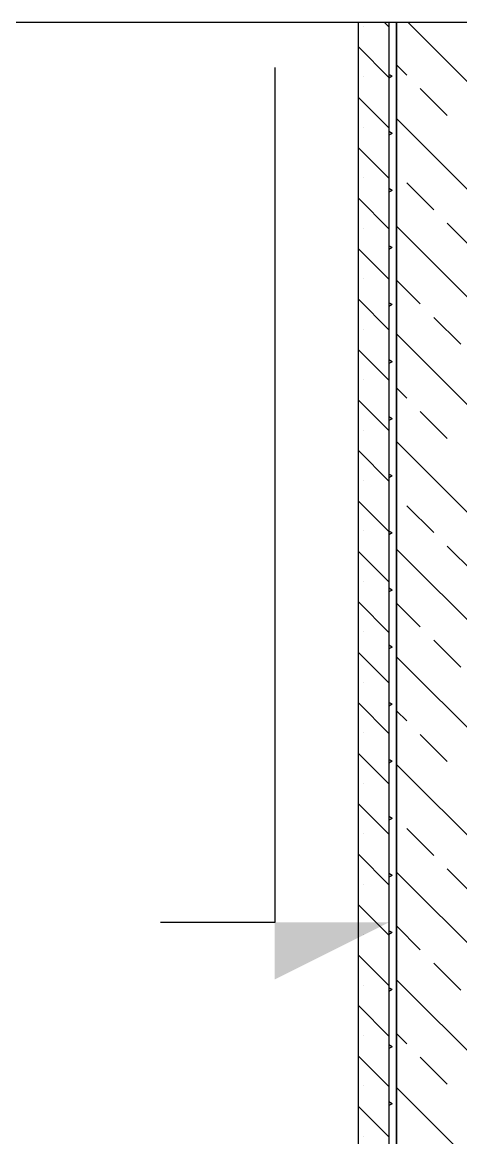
# Model space of a CAD drawing. Header units: metres. Extents: x -220 to 294, y -29 to 18.
# Drawn here: x 233.545 to 234.984, y 11.379 to 15.042 of the extents above; entities that cross this region are included whole.
import ezdxf

# ---------------------------------------------------------------- set-up
doc = ezdxf.new("R2010")
doc.units = ezdxf.units.M
doc.header["$MEASUREMENT"] = 0
doc.linetypes.add('DASHED4', pattern=[0.1875, 0.125, -0.0625])
for name, color, linetype in [('Cizgi', 7, 'Continuous'), ('Rota', 7, 'Continuous'), ('Standart', 7, 'Continuous'), ('Tarama', 7, 'Continuous')]:
    doc.layers.add(name, color=color, linetype=linetype)

msp = doc.modelspace()

# ---------------------------------------------------------------- hatches: boundary and pattern name
at = {"layer": 'Standart', "linetype": 'Continuous', "lineweight": -3}
msp.add_hatch(color=216, dxfattribs=at).paths.add_polyline_path([(234.7488, 12.0861), (234.3738, 11.8986), (234.3738, 12.0861)])

# ---------------------------------------------------------------- linework, layer by layer
msp.add_line((173.3886, 15.0424), (238.1929, 15.0424))
at = {"layer": 'Cizgi', "color": 59, "linetype": 'Continuous', "lineweight": -3}
for p, q in [((234.6488, 7.7242), (234.6488, 15.0424)), ((234.7738, 15.0424), (234.7738, 6.8492))]:
    msp.add_line(p, q, dxfattribs=at)
at = {"layer": 'Cizgi', "color": 38, "linetype": 'Continuous', "lineweight": -3}
msp.add_line((234.7488, 15.0424), (234.7488, 6.8492), dxfattribs=at)
at = {"layer": 'Cizgi', "color": 73, "linetype": 'DASHED4', "lineweight": -3}
msp.add_line((234.7738, 6.0992), (234.7738, 15.0424), dxfattribs=at)
at = {"layer": 'Rota', "color": 7, "linetype": 'Continuous', "lineweight": -3}
msp.add_line((234.7738, 4.9742), (234.7738, 15.0424), dxfattribs=at)
at = {"layer": 'Standart', "color": 216, "linetype": 'Continuous', "lineweight": -3}
for p, q in [((234.3738, 14.8937), (234.3738, 12.0861)), ((234.3738, 12.0861), (233.9988, 12.0861))]:
    msp.add_line(p, q, dxfattribs=at)
at = {"layer": 'Tarama', "color": 58, "linetype": 'Continuous', "lineweight": -3}
for p, q in [((234.664, 15.029), (234.664, 15.029)), ((234.7488, 15.0271), (234.7335, 15.0424)), ((236.5238, 13.3294), (234.8109, 15.0424)), ((234.7488, 14.8614), (234.6488, 14.9614)), ((234.7469, 14.9462), (234.7469, 14.9462)), ((234.8076, 14.8688), (234.7738, 14.9027)), ((234.664, 14.8633), (234.664, 14.8633)), ((234.7594, 14.8651), (234.7488, 14.8712)), ((234.7594, 14.8651), (234.7488, 14.859)), ((234.9402, 14.7363), (234.8518, 14.8246)), ((234.7488, 14.6956), (234.6488, 14.7956)), ((234.7469, 14.7805), (234.7469, 14.7805)), ((234.664, 14.6976), (234.664, 14.6976)), ((236.5238, 12.9759), (234.7738, 14.7259)), ((234.7594, 14.6776), (234.7488, 14.6837)), ((234.7594, 14.6776), (234.7488, 14.6715)), ((234.7488, 14.5299), (234.6488, 14.6299)), ((234.7469, 14.6147), (234.7469, 14.6147)), ((234.664, 14.5319), (234.664, 14.5319)), ((234.896, 14.4269), (234.8076, 14.5153)), ((234.7594, 14.4901), (234.7488, 14.4962)), ((234.7594, 14.4901), (234.7488, 14.484)), ((234.7488, 14.3642), (234.6488, 14.4642)), ((234.7469, 14.449), (234.7469, 14.449)), ((234.664, 14.3661), (234.664, 14.3661)), ((236.5238, 12.6223), (234.7738, 14.3723)), ((235.0286, 14.2943), (234.9402, 14.3827)), ((234.7488, 14.1985), (234.6488, 14.2985)), ((234.7594, 14.3026), (234.7488, 14.3087)), ((234.7594, 14.3026), (234.7488, 14.2965)), ((234.7469, 14.2833), (234.7469, 14.2833)), ((234.664, 14.2004), (234.664, 14.2004)), ((234.8518, 14.1175), (234.7738, 14.1956)), ((234.7488, 14.0327), (234.6488, 14.1327)), ((234.7469, 14.1175), (234.7469, 14.1175)), ((234.7594, 14.1151), (234.7488, 14.1212)), ((234.7594, 14.1151), (234.7488, 14.109)), ((234.9844, 13.985), (234.896, 14.0733)), ((234.664, 14.0347), (234.664, 14.0347)), ((236.5238, 12.2688), (234.7738, 14.0188)), ((234.7488, 13.867), (234.6488, 13.967)), ((234.7469, 13.9518), (234.7469, 13.9518)), ((234.7594, 13.9276), (234.7488, 13.9337)), ((234.7594, 13.9276), (234.7488, 13.9215)), ((234.664, 13.8689), (234.664, 13.8689)), ((234.8076, 13.8082), (234.7738, 13.842)), ((234.7488, 13.7013), (234.6488, 13.8013)), ((234.7469, 13.7861), (234.7469, 13.7861)), ((234.7594, 13.7401), (234.7488, 13.7462)), ((234.7594, 13.7401), (234.7488, 13.734)), ((234.9402, 13.6756), (234.8518, 13.764)), ((234.664, 13.7032), (234.664, 13.7032)), ((234.7488, 13.5356), (234.6488, 13.6356)), ((236.5238, 11.9152), (234.7738, 13.6652)), ((234.7469, 13.6204), (234.7469, 13.6204)), ((234.7594, 13.5526), (234.7488, 13.5587)), ((234.664, 13.5375), (234.664, 13.5375)), ((234.7594, 13.5526), (234.7488, 13.5465)), ((234.7488, 13.3698), (234.6488, 13.4698)), ((234.7469, 13.4546), (234.7469, 13.4546)), ((234.896, 13.3662), (234.8076, 13.4546)), ((234.664, 13.3718), (234.664, 13.3718)), ((234.7594, 13.3651), (234.7488, 13.3712)), ((234.7594, 13.3651), (234.7488, 13.359)), ((234.7488, 13.2041), (234.6488, 13.3041)), ((236.5238, 11.5617), (234.7738, 13.3117)), ((235.0286, 13.2337), (234.9402, 13.322)), ((234.7469, 13.2889), (234.7469, 13.2889)), ((234.664, 13.206), (234.664, 13.206)), ((234.7594, 13.1776), (234.7488, 13.1837)), ((234.7594, 13.1776), (234.7488, 13.1715)), ((234.7488, 13.0384), (234.6488, 13.1384)), ((234.7469, 13.1232), (234.7469, 13.1232)), ((234.8518, 13.0569), (234.7738, 13.1349)), ((234.664, 13.0403), (234.664, 13.0403)), ((234.9844, 12.9243), (234.896, 13.0127)), ((234.7488, 12.8726), (234.6488, 12.9726)), ((234.7594, 12.9901), (234.7488, 12.9962)), ((234.7594, 12.9901), (234.7488, 12.984)), ((234.7469, 12.9574), (234.7469, 12.9574)), ((236.5238, 11.2081), (234.7738, 12.9581)), ((234.664, 12.8746), (234.664, 12.8746)), ((234.7488, 12.7069), (234.6488, 12.8069)), ((234.7469, 12.7917), (234.7469, 12.7917)), ((234.7594, 12.8026), (234.7488, 12.8087)), ((234.7594, 12.8026), (234.7488, 12.7965)), ((234.8076, 12.7475), (234.7738, 12.7813)), ((234.664, 12.7089), (234.664, 12.7089)), ((234.9402, 12.6149), (234.8518, 12.7033)), ((234.7488, 12.5412), (234.6488, 12.6412)), ((234.7469, 12.626), (234.7469, 12.626)), ((234.7594, 12.6151), (234.7488, 12.6212)), ((234.7594, 12.6151), (234.7488, 12.609)), ((236.5238, 10.8546), (234.7738, 12.6046)), ((234.664, 12.5431), (234.664, 12.5431)), ((234.7488, 12.3755), (234.6488, 12.4755)), ((234.7469, 12.4603), (234.7469, 12.4603)), ((234.7594, 12.4276), (234.7488, 12.4337)), ((234.7594, 12.4276), (234.7488, 12.4215)), ((234.896, 12.3056), (234.8076, 12.394)), ((234.664, 12.3774), (234.664, 12.3774)), ((234.7488, 12.2097), (234.6488, 12.3097)), ((234.7469, 12.2945), (234.7469, 12.2945)), ((234.7594, 12.2401), (234.7488, 12.2462)), ((234.7594, 12.2401), (234.7488, 12.234)), ((236.5238, 10.501), (234.7738, 12.251)), ((235.0286, 12.173), (234.9402, 12.2614)), ((234.664, 12.2117), (234.664, 12.2117)), ((234.7488, 12.044), (234.6488, 12.144)), ((234.7469, 12.1288), (234.7469, 12.1288)), ((234.7594, 12.0526), (234.7488, 12.0587)), ((234.8518, 11.9962), (234.7738, 12.0742)), ((234.664, 12.0459), (234.664, 12.0459)), ((234.7594, 12.0526), (234.7488, 12.0465)), ((234.7488, 11.8783), (234.6488, 11.9783)), ((234.7469, 11.9631), (234.7469, 11.9631)), ((234.9844, 11.8636), (234.896, 11.952)), ((234.664, 11.8802), (234.664, 11.8802)), ((234.7594, 11.8651), (234.7488, 11.8712)), ((236.5238, 10.1475), (234.7738, 11.8975)), ((234.7594, 11.8651), (234.7488, 11.859)), ((234.7488, 11.7125), (234.6488, 11.8125)), ((234.7469, 11.7973), (234.7469, 11.7973)), ((234.664, 11.7145), (234.664, 11.7145)), ((234.8076, 11.6869), (234.7738, 11.7207)), ((234.7594, 11.6776), (234.7488, 11.6837)), ((234.7594, 11.6776), (234.7488, 11.6715)), ((234.7488, 11.5468), (234.6488, 11.6468)), ((234.7469, 11.6316), (234.7469, 11.6316)), ((234.9402, 11.5543), (234.8518, 11.6427)), ((234.664, 11.5488), (234.664, 11.5488)), ((236.5238, 9.7939), (234.7738, 11.5439)), ((234.7488, 11.3811), (234.6488, 11.4811)), ((234.7594, 11.4901), (234.7488, 11.4962)), ((234.7594, 11.4901), (234.7488, 11.484)), ((234.7469, 11.4659), (234.7469, 11.4659)), ((234.664, 11.383), (234.664, 11.383))]:
    msp.add_line(p, q, dxfattribs=at)

doc.saveas('drawing.dxf')
